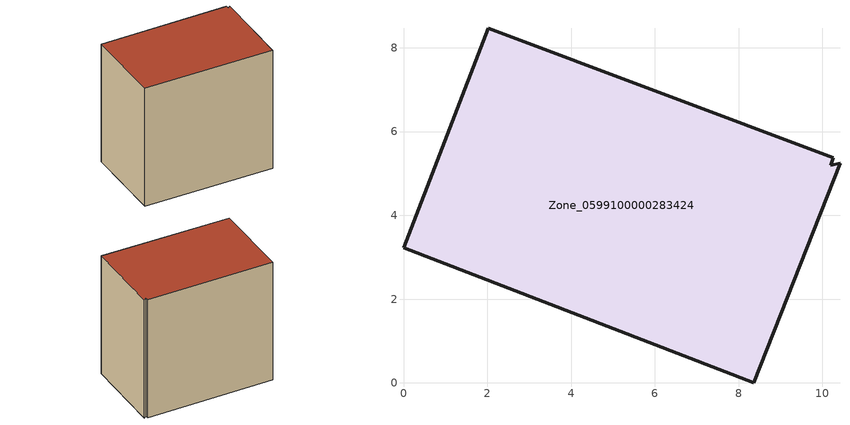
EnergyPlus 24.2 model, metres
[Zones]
Zone_0599100000283424
 floor ground (C_G): 10.2,5.2 10.42,5.25 8.35,0 0,3.22 2.02,8.47 10.26,5.38 z0
 wall outside (C_F): 10.26,5.38 2.02,8.47 0,3.22 8.35,0 10.42,5.25 10.2,5.2 10.26,5.38 z0:8.7
 roof outside (C_R): 10.42,5.25 10.2,5.2 10.26,5.38 2.02,8.47 0,3.22 8.35,0 z8.7
[BUILDING]
Pand.0599100000283424: North Axis=0; Terrain=City; Loads Convergence Tolerance Value=0.04; Temperature Convergence Tolerance Value=0.4; Solar Distribution=FullExterior; Maximum Number of Warmup Days=25; Minimum Number of Warmup Days=1
[Site:Location]
Rotterdam.The.Hague.AP_ZH_NLD Design_Conditions: Latitude=51.96; Longitude=4.45; Time Zone=1; Elevation=-4.5
[SITE:GROUNDTEMPERATURE:BUILDINGSURFACE]
18, 18, 18, 18, 18, 18, 18, 18, 18, 18, 18, 18
[MATERIAL] Thermal Absorptance=0.9; Solar Absorptance=0.7; Visible Absorptance=0.7
Name | Roughness | Thickness | Conductivity | Density | Specific Heat
G.TC.1946 | MediumSmooth | 0.15 | 1 | 540 | 1210
F.TC.1946 | Rough | 0.3 | 0.857143 | 1920 | 840
R.TC.1946 | MediumRough | 0.2 | 0.909091 | 1500 | 1000
[CONSTRUCTION]
C_G: G.TC.1946
C_F: F.TC.1946
C_R: R.TC.1946
[ZONE]
Zone_0599100000283424: Type=1; Multiplier=1; Ceiling Height=Autocalculate; Volume=Autocalculate; Floor Area=autocalculate; Part of Total Floor Area=Yes
[ZONEINFILTRATION:DESIGNFLOWRATE]
Infil_Zone_0599100000283424: Zone or ZoneList or Space or SpaceList=Zone_0599100000283424; Schedule=AlwaysOn; Design Flow Rate Calculation Method=Flow/Area; Flow Rate per Floor Area=0.003; Constant Term Coefficient=1; Temperature Term Coefficient=0; Velocity Term Coefficient=0; Velocity Squared Term Coefficient=0
[HVACTEMPLATE:ZONE:IDEALLOADSAIRSYSTEM]
Zone_0599100000283424: Maximum Heating Supply Air Temperature=50; Minimum Cooling Supply Air Temperature=13; Maximum Heating Supply Air Humidity Ratio=0.0156; Minimum Cooling Supply Air Humidity Ratio=0.0077; Heating Limit=NoLimit; Cooling Limit=NoLimit; Dehumidification Control Type=ConstantSensibleHeatRatio; Cooling Sensible Heat Ratio=0.7; Dehumidification Setpoint=60; Humidification Control Type=None; Humidification Setpoint=30; Outdoor Air Method=None; Outdoor Air Flow Rate per Person=0.00944; Outdoor Air Flow Rate per Zone Floor Area=0; Outdoor Air Flow Rate per Zone=0; Demand Controlled Ventilation Type=None; Outdoor Air Economizer Type=NoEconomizer; Heat Recovery Type=None; Sensible Heat Recovery Effectiveness=0.7; Latent Heat Recovery Effectiveness=0.65
[ZONECONTROL:THERMOSTAT]
ThermostatControl_Zone_0599100000283424: Zone or ZoneList=Zone_0599100000283424; Control Type Schedule=DualSetpointControlType; Control 1=Thermostat_Zone_0599100000283424; Temperature Difference Between Cutout And Setpoint=0
[THERMOSTATSETPOINT:DUALSETPOINT]
Thermostat_Zone_0599100000283424: Heating Setpoint Temperature Schedule=HeatingSetpoint_Zone_0599100000283424; Cooling Setpoint Temperature Schedule=CoolingSetpoint_Zone_0599100000283424
[SCHEDULE:COMPACT]
HeatingSetpoint_Zone_0599100000283424: Through: 12/31, For: AllDays, Until: 24:00, 21
CoolingSetpoint_Zone_0599100000283424: Through: 12/31, For: AllDays, Until: 24:00, 24
DualSetpointControlType: Through: 12/31, For: AllDays, Until: 24:00, 4
AlwaysOn: Through: 12/31, For: AllDays, Until: 24:00, 1
